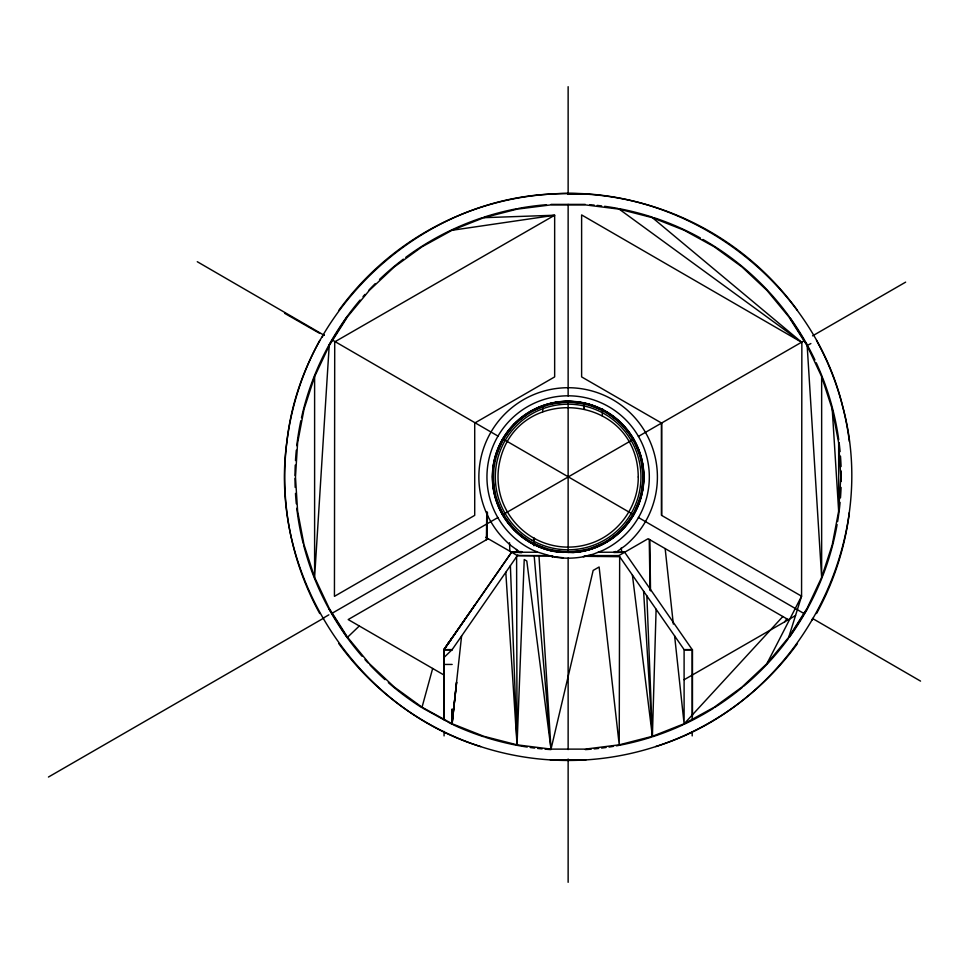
<?xml version="1.0" encoding="UTF-8"?>
<svg xmlns="http://www.w3.org/2000/svg" width="969" height="969" viewBox="0 0 969 969"><rect width="100%" height="100%" fill="white"/><g stroke="black" fill="none" stroke-linecap="round" stroke-linejoin="round"><path stroke-width="1.45" d="M488.194 538.728L348.186 619.554L443.802 674.909L443.802 719.18L443.802 649.605L511.608 552.233L538.086 552.233L552.924 556.739L550.089 555.927M766.903 663.656L801.569 596.201L661.561 515.363L661.561 423.053L581.618 376.905L581.618 214.924L801.86 342.408L801.569 596.201L788.73 637.263L766.903 663.656L741.939 687.094L714.238 707.213L684.235 723.71L652.391 736.319L619.227 744.834L585.252 749.122L551.01 749.122L517.046 744.834L483.882 736.319L452.038 723.71L422.036 707.213L394.335 687.094L369.371 663.656L347.544 637.263L329.194 608.35L314.61 577.367L304.036 544.808L297.616 511.172L295.472 476.99L297.616 442.821L304.036 409.184L314.61 376.626L329.194 345.642L347.544 316.73L369.371 290.337L394.335 266.899L422.036 246.78L452.038 230.283L483.882 217.674L517.046 209.159L551.01 204.871L585.252 204.871L619.227 209.159L652.391 217.674L684.235 230.283L714.238 246.78L741.939 266.899L766.903 290.337L788.73 316.73L807.08 345.642L821.651 376.626L832.238 409.184L838.657 442.821L840.801 476.99L838.657 511.172L832.238 544.808L821.651 577.367L807.08 608.35L788.73 637.263M674.606 635.894L684.102 723.758L684.102 649.872L692.193 649.872M452.038 723.71L452.16 708.945L452.16 723.758L456.544 682.285M486.414 539.745L486.777 511.632M487.032 539.394L487.455 512.431M542.713 411.789L542.87 405.975M656.11 609.247L652.391 736.319L632.406 575.065M602.27 415.895L602.536 408.748M329.194 345.642L314.61 577.367L314.61 376.626M533.967 545.753L534.428 538.328M563.05 557.744L554.413 556.691M655.722 746.578C795.283 703.288 880.918 547.521 842.691 406.508C811.598 277.885 682.273 183.916 550.331 194.103C418.16 200.535 301.638 309.959 286.909 441.464C268.474 572.509 354.121 707.467 480.539 746.578M461.583 636.027L452.16 722.571L456.641 682.333M572.873 552.366C611.5 550.671 644.361 515.641 643.646 476.99C644.361 438.351 611.5 403.322 572.873 401.626C530.903 398.029 491.683 434.766 492.615 476.99C491.913 515.641 524.774 550.671 563.389 552.366M641.115 496.298L643.646 476.99L641.115 457.695M495.159 457.695L493.209 467.53L492.615 476.99L495.159 496.298M422.036 707.213L432.671 668.465M322.386 336.97L322.968 335.359L324.118 335.08M447.254 644.639L444.068 649.605L444.068 694.107M495.413 456.92L502.548 439.684M633.714 514.309L640.86 497.073M450.924 639.673L451.263 638.898L447.496 644.639L448.562 642.81M328.782 345.412L332.234 339.974L498.102 436.147M333.021 338.738L347.156 316.451M803.458 614.94L789.105 637.541A273.137 273.137 0 0 0 822.1 577.548M807.492 608.58L804.258 613.68L638.389 517.494M784.805 621.759L786.755 618.791M474.64 605.322L444.068 649.605L511.608 552.233L516.586 552.415M444.068 657.43L452.16 649.605L517.797 554.971M447.533 644.252L449.967 640.872M503.299 438.497L514.321 424.143M621.953 529.849L632.963 515.496M782.843 616.526L684.235 723.71M347.544 637.263L359.305 625.986M515.629 422.908L529.68 412.128M606.594 541.865L620.644 531.085M616.151 552.233L625.041 545.777A89.269 89.269 0 0 0 633.205 415.883A89.269 89.269 0 0 0 503.056 415.883A89.269 89.269 0 0 0 511.232 545.777L520.123 552.233M322.798 618.367L328.854 614.831M322.968 335.359L324.276 335.117M48.45 777.041L323.658 618.149M331.846 613.413L497.909 517.543M502.572 514.842L633.702 439.139M638.365 436.45L804.427 340.579L789.917 317.723M812.616 335.843L905.64 282.136M587.88 555.576L618.888 555.576L648.079 538.728L788.354 619.712M684.102 679.741L795.549 615.569M810.883 343.547L807.165 345.582L821.651 577.367L821.651 376.626M613.971 552.233L615.388 551.458L615.884 552.233M531.496 411.135L547.642 404.448M588.631 549.544L604.777 542.858M583.35 556.739L593.222 554.207L602.706 550.453A81.178 81.178 0 0 0 631.752 426.566A81.178 81.178 0 0 0 504.51 426.566A81.178 81.178 0 0 0 533.568 550.453L536.959 551.785M452.038 230.283L554.656 215.239L554.656 376.905L474.713 423.053L474.713 515.363L334.438 596.347L334.717 341.887L554.656 215.239L483.882 217.674M549.786 403.891L566.998 401.626M569.263 552.366L586.487 550.101M692.193 719.337L692.193 649.605L624.666 552.233L621.868 552.33L621.153 548.042M622.037 552.33L613.801 552.512M520.268 552.245L520.886 551.458L522.303 552.233M519.505 552.512L522 552.475L511.608 552.233M585.93 194.103L568.137 194.103M512.092 552.245L516.586 552.233L516.586 549.447M550.986 204.398L585.288 204.398M556.497 552.233L580.455 552.233M598.188 552.233L624.666 552.233M548.381 555.576L517.385 555.576L485.735 537.311M443.802 649.605L452.16 649.605M444.068 649.872L452.16 649.872M444.068 664.443L452.16 664.443M550.331 759.89L585.93 759.89M621.844 552.233L624.012 552.245M517.725 555.576L552.936 555.964M583.871 556.303L619.663 556.691L619.227 744.834L599.121 566.986L593.161 570.426L551.01 749.122L526.797 561.015L524.229 559.525L517.046 744.834L505.794 572.279M811.768 619.954L812.434 620.015M569.263 401.626L586.487 403.891M549.786 550.101L566.998 552.366M588.631 404.448L604.777 411.135M531.496 542.858L547.642 549.544M423.078 708.327L446.443 721.178M447.521 721.772L451.833 724.146M284.68 313.338L319.746 333.409M197.276 261.715L324.058 335.238M502.754 438.86L633.726 514.793M812.422 618.404L920.55 681.11M443.802 674.909L444.068 719.87M619.227 209.159L801.86 342.408L652.391 217.674M606.594 412.128L620.644 422.908M515.629 531.085L529.68 541.865M621.953 424.143L632.963 438.497M503.299 515.496L514.321 529.849M618.888 555.576L684.102 649.605L692.472 649.605L692.472 716.164M805.191 341.778L807.492 345.412A273.137 273.137 0 0 0 789.977 317.65M328.782 608.58L347.156 637.541M633.714 439.684L640.86 456.92M495.413 497.073L502.548 514.309M597.837 555.576L597.934 556.46M665.158 548.587L673.322 624.06M534.173 555.758L551.01 749.122L538.982 555.806M832.238 409.184L838.657 511.172L838.657 442.821M643.598 591.199L652.391 736.319L646.868 595.911M509.537 542.713L509.851 551.228M510.384 565.654L517.046 744.834L516.598 556.691M649.242 539.394L650.054 590.278M649.86 539.745L650.514 590.848M692.193 731.619L692.193 735.907M661.561 423.053L661.561 515.363M568.137 86.689L568.137 194.43M568.137 204.398L568.137 395.982M568.137 401.36L568.137 552.633M568.137 558.011L568.137 749.594M568.137 759.018L568.137 882.311M533.689 537.916L533.689 544.748M444.068 731.413L444.068 735.907M849.353 512.528A283.457 283.457 0 0 1 816.528 613.547M797.451 643.61A283.457 283.457 0 0 1 338.811 643.61M319.746 613.547A283.457 283.457 0 0 1 319.746 340.446M338.811 310.383A283.457 283.457 0 0 1 797.451 310.383M816.528 340.446A283.457 283.457 0 0 1 849.353 441.464M587.614 555.806A81.178 81.178 0 0 1 548.66 555.806M553.989 551.179A75.521 75.521 0 0 1 505.237 435.202A75.521 75.521 0 0 1 631.037 435.202A75.521 75.521 0 0 1 582.284 551.179M841.213 471.031A273.137 273.137 0 0 1 841.237 481.46M841.08 487.431A273.137 273.137 0 0 1 840.474 497.872M840.099 502.342A273.137 273.137 0 0 1 837.616 521.564M837.107 524.508A273.137 273.137 0 0 1 822.645 576.155M788.233 638.741A273.137 273.137 0 0 1 743.38 686.5M742.242 687.457A273.137 273.137 0 0 1 714.492 707.612M713.232 708.412A273.137 273.137 0 0 1 684.429 724.146M683.084 724.776A273.137 273.137 0 0 1 652.537 736.767M651.12 737.227A273.137 273.137 0 0 1 616.393 745.839M613.45 746.348A273.137 273.137 0 0 1 609.029 747.063M606.073 747.487A273.137 273.137 0 0 1 601.628 748.08M598.66 748.431A273.137 273.137 0 0 1 594.203 748.892M591.235 749.158A273.137 273.137 0 0 1 585.288 749.594M550.986 749.594A273.137 273.137 0 0 1 545.038 749.158M542.071 748.892A273.137 273.137 0 0 1 537.613 748.431M534.646 748.08A273.137 273.137 0 0 1 530.2 747.487M527.245 747.063A273.137 273.137 0 0 1 485.142 737.227M483.725 736.767A273.137 273.137 0 0 1 453.189 724.776M421.781 707.612A273.137 273.137 0 0 1 388.351 682.624M385.008 679.644A273.137 273.137 0 0 1 370.049 665.061M368.002 662.881A273.137 273.137 0 0 1 364.986 659.586M362.031 656.231A273.137 273.137 0 0 1 303.576 544.929M303.212 543.476A273.137 273.137 0 0 1 296.793 508.277M296.32 503.819A273.137 273.137 0 0 1 295.484 493.403M295.194 487.431A273.137 273.137 0 0 1 295 478.48M295 475.513A273.137 273.137 0 0 1 295.254 465.072M295.484 460.59A273.137 273.137 0 0 1 296.32 450.173M296.793 445.716A273.137 273.137 0 0 1 300.862 420.691M301.492 417.772A273.137 273.137 0 0 1 360.08 300.027M363.012 296.635A273.137 273.137 0 0 1 364.986 294.406M369.019 290.022A273.137 273.137 0 0 1 375.257 283.602M379.533 279.423A273.137 273.137 0 0 1 403.383 259.135M405.781 257.342A273.137 273.137 0 0 1 482.32 217.686M483.725 217.226A273.137 273.137 0 0 1 516.949 208.698M518.415 208.42A273.137 273.137 0 0 1 546.528 204.713M589.746 204.713A273.137 273.137 0 0 1 594.203 205.101M597.17 205.404A273.137 273.137 0 0 1 601.628 205.912M604.595 206.3A273.137 273.137 0 0 1 617.859 208.42M619.312 208.698A273.137 273.137 0 0 1 652.537 217.226M653.954 217.686A273.137 273.137 0 0 1 700.381 237.999M702.985 239.464A273.137 273.137 0 0 1 789.105 316.451M808.207 346.72A273.137 273.137 0 0 1 814.965 360.02M816.225 362.733A273.137 273.137 0 0 1 822.1 376.444M822.645 377.837A273.137 273.137 0 0 1 838.73 439.805M839.118 442.76A273.137 273.137 0 0 1 840.099 451.651M840.474 456.12A273.137 273.137 0 0 1 841.08 466.561M638.256 476.99C638.547 506.642 618.089 534.803 589.806 543.682A70.119 70.119 0 0 1 546.468 543.682C523.999 536.438 506.036 517.313 500.222 494.432A70.119 70.119 0 0 1 498.563 468.209C510.239 382.283 637.445 390.277 638.256 476.99M582.333 551.434L572.897 552.633L553.929 551.434A75.788 75.788 0 0 1 505.006 435.057A75.788 75.788 0 0 1 631.255 435.057A75.788 75.788 0 0 1 582.333 551.434M584.404 408.918L583.847 403.225L584.404 408.918M531.727 540.06A72.82 72.82 0 0 0 640.957 476.99A72.82 72.82 0 0 0 531.727 413.933A72.82 72.82 0 0 0 531.727 540.06M527.039 539.321A74.649 74.649 0 0 0 642.653 481.423A74.649 74.649 0 0 0 534.706 410.238A74.649 74.649 0 0 0 527.039 539.321"/></g></svg>
